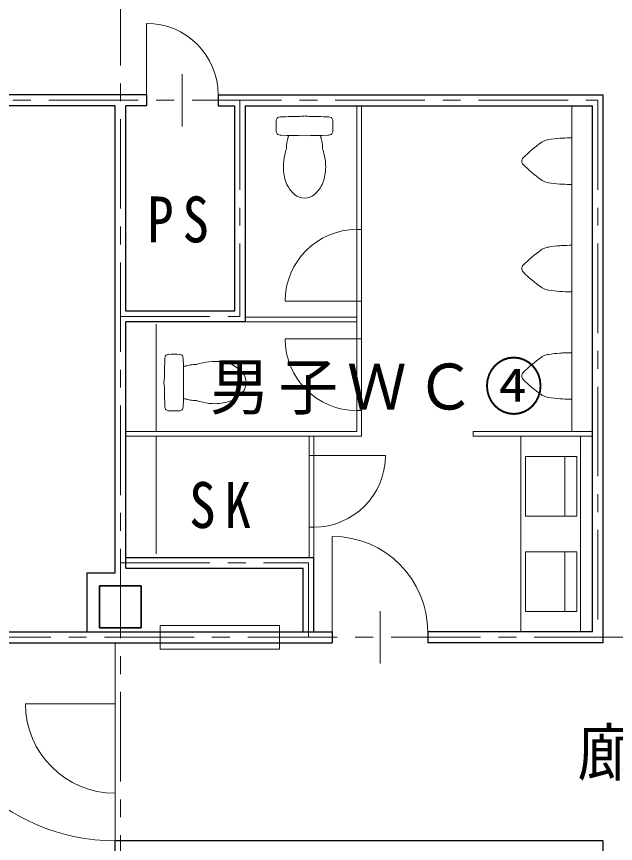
# Model space of a CAD drawing. Units: millimetres at full size; details may follow other scales. Extents: x -57346 to 60518, y -42813 to 41849.
# Drawn here: x 40103 to 45121, y -8671 to -1742 of the extents above; entities that cross this region are included whole.
import ezdxf

# ---------------------------------------------------------------- set-up
doc = ezdxf.new("R2010")
doc.units = ezdxf.units.MM
doc.header["$LTSCALE"] = 150
doc.linetypes.add('CHAIN1', pattern=[8, 5, -1, 1, -1])
for name, color, linetype, lineweight in [('1-1_極細線', 4, 'Continuous', 9), ('1-2_細線', 7, 'Continuous', 18), ('1-3_中線', 3, 'Continuous', 25), ('1-4_太線', 2, 'Continuous', 35), ('1-8_ﾊｯﾁﾝｸﾞ', 4, 'Continuous', 9), ('1-A_中芯線', 4, 'CHAIN1', 9), ('1-D_文字', 4, 'Continuous', 9)]:
    doc.layers.add(name, color=color, linetype=linetype, lineweight=lineweight)
doc.styles.add('ＭＳ ゴシック', font='')
doc.styles.get('ＭＳ ゴシック').set_extended_font_data('MS Gothic')

msp = doc.modelspace()

# ---------------------------------------------------------------- linework, layer by layer
at = {"layer": '1-1_極細線'}
for p, q in [((41192.1, -1798.8), (41192.1, -2398.8)), ((41492.1, -2225), (41492.1, -2662.6)), ((44755.7, -2488.8), (44755.7, -5218.8)), ((44328.4, -5258.8), (44328.4, -6898.8)), ((44828.4, -5258.8), (44828.4, -6898.8)), ((44365.7, -5928.8), (44365.7, -5428.8)), ((44365.7, -5428.8), (44795.7, -5428.8)), ((44695.7, -5428.8), (44695.7, -5928.8)), ((44795.7, -5428.8), (44795.7, -5928.8)), ((44365.7, -5928.8), (44795.7, -5928.8)), ((42748.4, -6098.8), (42748.4, -6898.8)), ((44365.7, -6728.8), (44365.7, -6228.8)), ((44365.7, -6228.8), (44795.7, -6228.8)), ((44695.7, -6228.8), (44695.7, -6728.8)), ((44795.7, -6228.8), (44795.7, -6728.8)), ((43148.4, -7162.6), (43148.4, -6725)), ((44365.7, -6728.8), (44795.7, -6728.8)), ((40928.4, -6988.8), (40928.4, -8648.8)), ((40178.4, -7500), (40928.4, -7500))]:
    msp.add_line(p, q, dxfattribs=at)
for centre, radius, start, end in [((41192.1, -2398.8), 600, 0, 90), ((42748.4, -6898.8), 800, 0, 90), ((40928.4, -6988.8), 1660, 180, 270), ((40928.4, -7500), 750, 180, 270)]:
    msp.add_arc(centre, radius, start, end, dxfattribs=at)
at = {"layer": '1-2_細線'}
for p, q in [((42953.4, -2488.8), (42953.4, -5218.8)), ((42993.4, -2488.8), (42993.4, -5258.8)), ((42953.4, -3526.3), (42993.4, -3526.3)), ((42993.4, -4126.3), (42353.4, -4126.3)), ((42953.4, -4261.3), (42018.4, -4261.3)), ((41273.4, -5218.8), (41273.4, -4318.8)), ((42953.4, -4301.3), (42018.4, -4301.3)), ((42993.4, -4443.8), (42353.4, -4443.8)), ((42953.4, -5043.8), (42993.4, -5043.8)), ((41018.4, -5218.8), (42953.4, -5218.8)), ((41018.4, -5258.8), (42993.4, -5258.8)), ((41273.4, -6243.8), (41273.4, -5258.8)), ((42553.4, -6273.8), (42553.4, -5258.8)), ((42593.4, -6273.8), (42593.4, -5258.8)), ((44928.4, -5218.8), (43928.4, -5218.8)), ((43928.4, -5218.8), (43928.4, -5258.8)), ((44928.4, -5258.8), (43928.4, -5258.8)), ((42553.4, -5421.3), (43193.4, -5421.3)), ((42593.4, -6021.3), (42553.4, -6021.3))]:
    msp.add_line(p, q, dxfattribs=at)
for centre, start, end in [((42953.4, -4126.3), 90, 180), ((42953.4, -4443.8), 180, 270), ((42593.4, -5421.3), 270, 0)]:
    msp.add_arc(centre, 600, start, end, dxfattribs=at)
at = {"layer": '1-3_中線'}
for p, q in [((41192.1, -2398.8), (36123.4, -2398.8)), ((41192.1, -2398.8), (41192.1, -2488.8)), ((41792.1, -2398.8), (41792.1, -2488.8)), ((41792.1, -2398.8), (45018.4, -2398.8)), ((45018.4, -6988.8), (45018.4, -2398.8)), ((40928.4, -2488.8), (36123.4, -2488.8)), ((40928.4, -6406.3), (40928.4, -2488.8)), ((41192.1, -2488.8), (41018.4, -2488.8)), ((41018.4, -4211.3), (41018.4, -2488.8)), ((41792.1, -2488.8), (41928.4, -2488.8)), ((41928.4, -2488.8), (41928.4, -4211.3)), ((42018.4, -2488.8), (44928.4, -2488.8)), ((44928.4, -6898.8), (44928.4, -2488.8)), ((41928.4, -4211.3), (41018.4, -4211.3)), ((41018.4, -6363.8), (41018.4, -4301.3)), ((41018.4, -6273.8), (42593.4, -6273.8)), ((42593.4, -6898.8), (42593.4, -6273.8)), ((41018.4, -6363.8), (42503.4, -6363.8)), ((42503.4, -6898.8), (42503.4, -6363.8)), ((40690.9, -6406.3), (40690.9, -6898.8)), ((40928.4, -6406.3), (40690.9, -6406.3)), ((31755.9, -6898.8), (42748.4, -6898.8)), ((42748.4, -6898.8), (42748.4, -6988.8)), ((44928.4, -6898.8), (43548.4, -6898.8)), ((43548.4, -6898.8), (43548.4, -6988.8)), ((37518.4, -6988.8), (42748.4, -6988.8)), ((45018.4, -6988.8), (43548.4, -6988.8)), ((45018.4, -8648.8), (40928.4, -8648.8)), ((40928.4, -13161.3), (40928.4, -8648.8))]:
    msp.add_line(p, q, dxfattribs=at)
for points in [[(42018.4, -2488.8), (42018.4, -4301.3), (41018.4, -4301.3)], [(44928.4, -8868.8), (45018.4, -8868.8), (45018.4, -8648.8)]]:
    msp.add_lwpolyline(points, dxfattribs=at)
at = {"layer": '1-4_太線'}
for p, q in [((41148.4, -6513.8), (40798.4, -6513.8)), ((40798.4, -6513.8), (40798.4, -6863.8)), ((41148.4, -6513.8), (41148.4, -6863.8)), ((41148.4, -6863.8), (40798.4, -6863.8))]:
    msp.add_line(p, q, dxfattribs=at)
at = {"layer": '1-8_ﾊｯﾁﾝｸﾞ', "color": 7, "lineweight": 18}
for p, q in [((42278.6, -2647.7), (42279.1, -2611.3)), ((42311.1, -2583.6), (42319.4, -2583)), ((42712.3, -2583), (42720.6, -2583.6)), ((42319.4, -2735.4), (42311.1, -2734.8)), ((42372.7, -2775.9), (42375.7, -2764)), ((42375.7, -2764), (42375.9, -2763.1)), ((42375.9, -2763.1), (42376.2, -2762.2)), ((42376.2, -2762.2), (42376.5, -2761.1)), ((42376.5, -2761.1), (42376.8, -2760)), ((42376.8, -2760), (42377.1, -2758.8)), ((42377.1, -2758.8), (42377.4, -2757.5)), ((42377.4, -2757.5), (42377.8, -2756.2)), ((42377.8, -2756.2), (42378.1, -2754.8)), ((42378.1, -2754.8), (42378.5, -2753.4)), ((42378.5, -2753.4), (42378.8, -2752)), ((42378.8, -2752), (42379.2, -2750.6)), ((42379.2, -2750.6), (42379.5, -2749.2)), ((42379.5, -2749.2), (42381.1, -2742.1)), ((42381.1, -2742.1), (42381.9, -2738)), ((42650.6, -2742.1), (42649.8, -2738)), ((42652.2, -2749.2), (42650.6, -2742.1)), ((42652.5, -2750.6), (42652.2, -2749.2)), ((42652.9, -2752), (42652.5, -2750.6)), ((42653.2, -2753.4), (42652.9, -2752)), ((42653.6, -2754.8), (42653.2, -2753.4)), ((42653.9, -2756.2), (42653.6, -2754.8)), ((42654.3, -2757.5), (42653.9, -2756.2)), ((42654.6, -2758.8), (42654.3, -2757.5)), ((42654.9, -2760), (42654.6, -2758.8)), ((42655.3, -2761.1), (42654.9, -2760)), ((42655.5, -2762.2), (42655.3, -2761.1)), ((42655.8, -2763.1), (42655.5, -2762.2)), ((42656, -2764), (42655.8, -2763.1)), ((42659.1, -2775.9), (42656, -2764)), ((42720.6, -2734.8), (42712.3, -2735.4)), ((42364, -2849.2), (42364.2, -2838.8)), ((42364.2, -2838.8), (42364.6, -2829)), ((42364.6, -2829), (42365.4, -2818.5)), ((42365.4, -2818.5), (42366.7, -2807.1)), ((42366.7, -2807.1), (42368.5, -2795.7)), ((42368.5, -2795.7), (42370.5, -2785.4)), ((42370.5, -2785.4), (42372.7, -2775.9)), ((42661.3, -2785.4), (42659.1, -2775.9)), ((42663.3, -2795.7), (42661.3, -2785.4)), ((42665, -2807.1), (42663.3, -2795.7)), ((42666.3, -2818.5), (42665, -2807.1)), ((42667.2, -2829), (42666.3, -2818.5)), ((42667.5, -2838.8), (42667.2, -2829)), ((42667.7, -2849.2), (42667.5, -2838.8)), ((42363.9, -2849.6), (42364, -2849.2)), ((42364, -2851.1), (42364, -2849.2)), ((42667.8, -2851.1), (42667.7, -2849.2)), ((41346.2, -4612.4), (41346.8, -4604.1)), ((41498, -4604.1), (41498.6, -4612.4)), ((41505.4, -4674), (41501.2, -4674.9)), ((41512.4, -4672.5), (41505.4, -4674)), ((41513.8, -4672.1), (41512.4, -4672.5)), ((41515.2, -4671.8), (41513.8, -4672.1)), ((41516.6, -4671.4), (41515.2, -4671.8)), ((41518, -4671.1), (41516.6, -4671.4)), ((41519.4, -4670.7), (41518, -4671.1)), ((41520.7, -4670.4), (41519.4, -4670.7)), ((41522, -4670), (41520.7, -4670.4)), ((41523.2, -4669.7), (41522, -4670)), ((41524.3, -4669.4), (41523.2, -4669.7)), ((41525.4, -4669.1), (41524.3, -4669.4)), ((41526.3, -4668.9), (41525.4, -4669.1)), ((41527.2, -4668.7), (41526.3, -4668.9)), ((41539.1, -4665.6), (41527.2, -4668.7)), ((41548.6, -4663.4), (41539.1, -4665.6)), ((41558.9, -4661.4), (41548.6, -4663.4)), ((41570.3, -4659.7), (41558.9, -4661.4)), ((41581.7, -4658.3), (41570.3, -4659.7)), ((41592.2, -4657.5), (41581.7, -4658.3)), ((41602, -4657.1), (41592.2, -4657.5)), ((41612.4, -4657), (41602, -4657.1)), ((41614.3, -4656.9), (41612.4, -4657)), ((41505.4, -4943.6), (41501.2, -4942.8)), ((41512.4, -4945.2), (41505.4, -4943.6)), ((41513.8, -4945.5), (41512.4, -4945.2)), ((41515.2, -4945.8), (41513.8, -4945.5)), ((41516.6, -4946.2), (41515.2, -4945.8)), ((41518, -4946.5), (41516.6, -4946.2)), ((41519.4, -4946.9), (41518, -4946.5)), ((41520.7, -4947.2), (41519.4, -4946.9)), ((41522, -4947.6), (41520.7, -4947.2)), ((41523.2, -4947.9), (41522, -4947.6)), ((41524.3, -4948.2), (41523.2, -4947.9)), ((41525.4, -4948.5), (41524.3, -4948.2)), ((41526.3, -4948.7), (41525.4, -4948.5)), ((41527.2, -4949), (41526.3, -4948.7)), ((41539.1, -4952), (41527.2, -4949)), ((41548.6, -4954.2), (41539.1, -4952)), ((41558.9, -4956.2), (41548.6, -4954.2)), ((41570.3, -4957.9), (41558.9, -4956.2)), ((41581.7, -4959.3), (41570.3, -4957.9)), ((41592.2, -4960.1), (41581.7, -4959.3)), ((41602, -4960.5), (41592.2, -4960.1)), ((41612.4, -4960.7), (41602, -4960.5)), ((41614.3, -4960.7), (41612.4, -4960.7)), ((41612.9, -4960.8), (41612.4, -4960.7)), ((41346.8, -5013.6), (41346.2, -5005.3)), ((41410.9, -5046), (41374.5, -5045.6)), ((41498.6, -5005.3), (41498, -5013.6))]:
    msp.add_line(p, q, dxfattribs=at)
at = {"layer": '1-8_ﾊｯﾁﾝｸﾞ'}
for p, q in [((44755.7, -2758.8), (44755.7, -3148.8)), ((44755.7, -2758.8), (44755.7, -3148.8)), ((44755.7, -2758.8), (44755.7, -3148.8)), ((44755.7, -3658.8), (44755.7, -4048.8)), ((44755.7, -3658.8), (44755.7, -4048.8)), ((44755.7, -3658.8), (44755.7, -4048.8)), ((44755.7, -4558.8), (44755.7, -4948.8)), ((44755.7, -4558.8), (44755.7, -4948.8)), ((44755.7, -4558.8), (44755.7, -4948.8))]:
    msp.add_line(p, q, dxfattribs=at)
at = {"layer": '1-8_ﾊｯﾁﾝｸﾞ', "color": 7, "lineweight": 18}
for points in [[(42278.5, -2692.9), (42278.5, -2679.8), (42278.6, -2647.7)], [(41456.1, -5046.1), (41443, -5046.2), (41410.9, -5046)]]:
    msp.add_lwpolyline(points, dxfattribs=at)
at = {"layer": '1-8_ﾊｯﾁﾝｸﾞ', "color": 1, "lineweight": 18}
msp.add_lwpolyline([(41306, -6843.8), (42306, -6843.8), (42306, -7043.8), (41306, -7043.8)], close=True, dxfattribs=at)
at = {"layer": '1-8_ﾊｯﾁﾝｸﾞ'}
for centre, radius, start, end in [((44748.6, -4008.8), 1250, 94.29222, 98.74806), ((44748.6, -4008.8), 1250, 94.29222, 98.74806), ((44748.6, -4008.8), 1250, 94.29222, 98.74806), ((44748.6, -4008.8), 1250, 93.28356, 94.29222), ((44748.6, -4008.8), 1250, 93.28356, 94.29222), ((44748.6, -4008.8), 1250, 93.28356, 94.29222), ((44748.6, -4008.8), 1250, 89.67109, 93.28356), ((44748.6, -4008.8), 1250, 89.67109, 93.28356), ((44748.6, -4008.8), 1250, 89.67109, 93.28356), ((45195.6, -3774.5), 1200, 125.51924, 134.97176), ((45195.6, -3774.5), 1200, 125.51924, 134.97176), ((45195.6, -3774.5), 1200, 125.51924, 134.97176), ((44579.8, -2911.7), 140, 106.80396, 125.51924), ((44579.8, -2911.7), 140, 106.80396, 125.51924), ((44579.8, -2911.7), 140, 106.80396, 125.51924), ((44579.8, -2911.7), 140, 98.74806, 106.80396), ((44579.8, -2911.7), 140, 98.74806, 106.80396), ((44579.8, -2911.7), 140, 98.74806, 106.80396), ((44375.7, -2953.8), 40, 134.97176, 180), ((44375.7, -2953.8), 40, 134.97176, 180), ((44375.7, -2953.8), 40, 134.97176, 180), ((44375.7, -2953.8), 40, 180, 225.02824), ((44375.7, -2953.8), 40, 180, 225.02824), ((44375.7, -2953.8), 40, 180, 225.02824), ((45195.6, -2133.2), 1200, 225.02824, 234.48076), ((45195.6, -2133.2), 1200, 225.02824, 234.48076), ((45195.6, -2133.2), 1200, 225.02824, 234.48076), ((44579.8, -2995.9), 140, 234.48076, 253.19604), ((44579.8, -2995.9), 140, 234.48076, 253.19604), ((44579.8, -2995.9), 140, 234.48076, 253.19604), ((44579.8, -2995.9), 140, 253.19604, 261.25194), ((44579.8, -2995.9), 140, 253.19604, 261.25194), ((44579.8, -2995.9), 140, 253.19604, 261.25194), ((44748.6, -1898.8), 1250, 261.25194, 265.70778), ((44748.6, -1898.8), 1250, 261.25194, 265.70778), ((44748.6, -1898.8), 1250, 261.25194, 265.70778), ((44748.6, -1898.8), 1250, 265.70778, 266.71644), ((44748.6, -1898.8), 1250, 265.70778, 266.71644), ((44748.6, -1898.8), 1250, 265.70778, 266.71644), ((44748.6, -1898.8), 1250, 266.71644, 270.32891), ((44748.6, -1898.8), 1250, 266.71644, 270.32891), ((44748.6, -1898.8), 1250, 266.71644, 270.32891), ((44748.6, -4908.8), 1250, 94.29222, 98.74806), ((44748.6, -4908.8), 1250, 94.29222, 98.74806), ((44748.6, -4908.8), 1250, 94.29222, 98.74806), ((44748.6, -4908.8), 1250, 93.28356, 94.29222), ((44748.6, -4908.8), 1250, 93.28356, 94.29222), ((44748.6, -4908.8), 1250, 93.28356, 94.29222), ((44748.6, -4908.8), 1250, 89.67109, 93.28356), ((44748.6, -4908.8), 1250, 89.67109, 93.28356), ((44748.6, -4908.8), 1250, 89.67109, 93.28356), ((45195.6, -4674.5), 1200, 125.51924, 134.97176), ((45195.6, -4674.5), 1200, 125.51924, 134.97176), ((45195.6, -4674.5), 1200, 125.51924, 134.97176), ((44579.8, -3811.7), 140, 106.80396, 125.51924), ((44579.8, -3811.7), 140, 106.80396, 125.51924), ((44579.8, -3811.7), 140, 106.80396, 125.51924), ((44579.8, -3811.7), 140, 98.74806, 106.80396), ((44579.8, -3811.7), 140, 98.74806, 106.80396), ((44579.8, -3811.7), 140, 98.74806, 106.80396), ((44375.7, -3853.8), 40, 134.97176, 180), ((44375.7, -3853.8), 40, 134.97176, 180), ((44375.7, -3853.8), 40, 134.97176, 180), ((44375.7, -3853.8), 40, 180, 225.02824), ((44375.7, -3853.8), 40, 180, 225.02824), ((44375.7, -3853.8), 40, 180, 225.02824), ((45195.6, -3033.2), 1200, 225.02824, 234.48076), ((45195.6, -3033.2), 1200, 225.02824, 234.48076), ((45195.6, -3033.2), 1200, 225.02824, 234.48076), ((44579.8, -3895.9), 140, 234.48076, 253.19604), ((44579.8, -3895.9), 140, 234.48076, 253.19604), ((44579.8, -3895.9), 140, 234.48076, 253.19604), ((44579.8, -3895.9), 140, 253.19604, 261.25194), ((44579.8, -3895.9), 140, 253.19604, 261.25194), ((44579.8, -3895.9), 140, 253.19604, 261.25194), ((44748.6, -2798.8), 1250, 261.25194, 265.70778), ((44748.6, -2798.8), 1250, 261.25194, 265.70778), ((44748.6, -2798.8), 1250, 261.25194, 265.70778), ((44748.6, -2798.8), 1250, 265.70778, 266.71644), ((44748.6, -2798.8), 1250, 265.70778, 266.71644), ((44748.6, -2798.8), 1250, 265.70778, 266.71644), ((44748.6, -2798.8), 1250, 266.71644, 270.32891), ((44748.6, -2798.8), 1250, 266.71644, 270.32891), ((44748.6, -2798.8), 1250, 266.71644, 270.32891), ((44579.8, -4711.7), 140, 98.74806, 106.80396), ((44579.8, -4711.7), 140, 98.74806, 106.80396), ((44579.8, -4711.7), 140, 98.74806, 106.80396), ((44748.6, -5808.8), 1250, 94.29222, 98.74806), ((44748.6, -5808.8), 1250, 94.29222, 98.74806), ((44748.6, -5808.8), 1250, 94.29222, 98.74806), ((44748.6, -5808.8), 1250, 93.28356, 94.29222), ((44748.6, -5808.8), 1250, 93.28356, 94.29222), ((44748.6, -5808.8), 1250, 93.28356, 94.29222), ((44748.6, -5808.8), 1250, 89.67109, 93.28356), ((44748.6, -5808.8), 1250, 89.67109, 93.28356), ((44748.6, -5808.8), 1250, 89.67109, 93.28356), ((45195.6, -5574.5), 1200, 125.51924, 134.97176), ((45195.6, -5574.5), 1200, 125.51924, 134.97176), ((45195.6, -5574.5), 1200, 125.51924, 134.97176), ((44579.8, -4711.7), 140, 106.80396, 125.51924), ((44579.8, -4711.7), 140, 106.80396, 125.51924), ((44579.8, -4711.7), 140, 106.80396, 125.51924), ((44375.7, -4753.8), 40, 134.97176, 180), ((44375.7, -4753.8), 40, 134.97176, 180), ((44375.7, -4753.8), 40, 134.97176, 180), ((44375.7, -4753.8), 40, 180, 225.02824), ((44375.7, -4753.8), 40, 180, 225.02824), ((44375.7, -4753.8), 40, 180, 225.02824), ((45195.6, -3933.2), 1200, 225.02824, 234.48076), ((45195.6, -3933.2), 1200, 225.02824, 234.48076), ((45195.6, -3933.2), 1200, 225.02824, 234.48076), ((44579.8, -4795.9), 140, 234.48076, 253.19604), ((44579.8, -4795.9), 140, 234.48076, 253.19604), ((44579.8, -4795.9), 140, 234.48076, 253.19604), ((44579.8, -4795.9), 140, 253.19604, 261.25194), ((44579.8, -4795.9), 140, 253.19604, 261.25194), ((44579.8, -4795.9), 140, 253.19604, 261.25194), ((44748.6, -3698.8), 1250, 261.25194, 265.70778), ((44748.6, -3698.8), 1250, 261.25194, 265.70778), ((44748.6, -3698.8), 1250, 261.25194, 265.70778), ((44748.6, -3698.8), 1250, 265.70778, 266.71644), ((44748.6, -3698.8), 1250, 265.70778, 266.71644), ((44748.6, -3698.8), 1250, 265.70778, 266.71644), ((44748.6, -3698.8), 1250, 266.71644, 270.32891), ((44748.6, -3698.8), 1250, 266.71644, 270.32891), ((44748.6, -3698.8), 1250, 266.71644, 270.32891)]:
    msp.add_arc(centre, radius, start, end, dxfattribs=at)
at = {"layer": '1-8_ﾊｯﾁﾝｸﾞ', "color": 7, "lineweight": 18}
for centre, major_axis, start_param, end_param in [((42308.7, -2613.3), (0, -29.6), 3.718232, 4.646376), ((42316.6, -2643.2), (0, -59.8), 3.233174, 3.555514), ((42515.8, -6578.3), (0, -4000.1), 3.151404, 3.190721), ((42515.9, -2825.2), (0, -250), 3.194036, 3.302232), ((42515.9, -2825.2), (0, -250), 3.141593, 3.194036), ((42515.9, -2825.2), (0, -250), 3.089149, 3.141593), ((42515.9, -2825.2), (0, -250), 2.980946, 3.089149), ((42515.8, -6578.3), (0, -4000.1), 3.092465, 3.131592), ((42715.1, -2643.2), (0, -59.8), 2.727671, 3.050012), ((42723, -2613.3), (0, -29.6), 1.63681, 2.564954), ((38489.8, -2659.2), (0, -4263.1), 1.559557, 1.582036), ((42561, -2688.5), (0, -282.5), 4.728094, 4.77839), ((42308.7, -2705.2), (0, -29.6), 4.778402, 5.706546), ((42316.6, -2675.2), (0, -59.8), 5.869264, 6.191605), ((42515.8, 1259.9), (0, -4000.1), 6.234057, 6.332314), ((42715.1, -2675.2), (0, -59.8), 0.091581, 0.413922), ((42723, -2705.2), (0, -29.6), 0.576639, 1.504783), ((42803.2, -3004.2), (0, -464.8), 4.487965, 4.712347), ((42990.5, -3046.9), (0, -657), 4.407435, 4.488006), ((42041.2, -3046.9), (0, -657), 1.795179, 1.876463), ((42228.5, -3004.2), (0, -464.8), 1.570838, 1.795221), ((42698.4, -3004.2), (0, -360), 4.712282, 5.083346), ((42333.4, -3004.2), (0, -360), 1.199839, 1.570904), ((42595.8, -3044.1), (0, -250), 5.083346, 5.56822), ((42435.9, -3044.1), (0, -250), 0.714965, 1.199839), ((42515.9, -3136.2), (0, -128), 5.56822, 6.998151), ((41376.5, -4601.6), (29.6, 0), 1.63681, 2.564954), ((41422.4, -8834.9), (4263.1, 0), 1.559557, 1.582036), ((41468.4, -4601.6), (29.6, 0), 0.576639, 1.504783), ((45341.5, -4808.8), (4000.1, 0), 3.092465, 3.131592), ((41406.4, -4609.6), (59.8, 0), 2.727671, 3.050012), ((41438.4, -4609.6), (59.8, 0), 0.091581, 0.413922), ((37503.3, -4808.8), (4000.1, 0), 6.234057, 6.332314), ((41767.4, -5096.1), (464.8, 0), 1.570838, 1.795221), ((41767.4, -4991.3), (360, 0), 1.199839, 1.570904), ((41810.1, -5283.5), (657, 0), 1.795179, 1.876463), ((41807.3, -4888.8), (250, 0), 0.714965, 1.199839), ((41588.4, -4808.8), (250, 0), 2.980946, 3.089149), ((41899.4, -4808.8), (128, 0), 5.56822, 6.998151), ((41588.4, -4808.8), (250, 0), 3.089149, 3.141593), ((41588.4, -4808.8), (250, 0), 3.141593, 3.194036), ((41588.4, -4808.8), (250, 0), 3.194036, 3.302232), ((45341.5, -4808.8), (4000.1, 0), 3.151404, 3.190721), ((41807.3, -4728.8), (250, 0), 5.083346, 5.56822), ((41810.1, -4334.1), (657, 0), 4.407435, 4.488006), ((41767.4, -4521.5), (464.8, 0), 4.487965, 4.712347), ((41767.4, -4626.3), (360, 0), 4.712282, 5.083346), ((41406.4, -5008.1), (59.8, 0), 3.233174, 3.555514), ((41376.5, -5016), (29.6, 0), 3.718232, 4.646376), ((41451.7, -4763.7), (282.5, 0), 4.728094, 4.77839), ((41468.4, -5016), (29.6, 0), 4.778402, 5.706546), ((41438.4, -5008.1), (59.8, 0), 5.869264, 6.191605)]:
    msp.add_ellipse(centre, major_axis=major_axis, ratio=0.9999, start_param=start_param, end_param=end_param, dxfattribs=at)
at = {"layer": '1-A_中芯線'}
for p, q in [((40973.4, 24998.3), (40973.4, -24360.1)), ((19973.4, -2443.8), (44973.4, -2443.8)), ((41973.4, -2443.8), (41973.4, -4256.3)), ((44973.4, -2443.8), (44973.4, -6943.8)), ((40973.4, -4256.3), (41973.4, -4256.3)), ((7240.6, -6943.8), (56123.9, -6943.8))]:
    msp.add_line(p, q, dxfattribs=at)
msp.add_lwpolyline([(40973.4, -6318.8), (42548.4, -6318.8), (42548.4, -6943.8)], dxfattribs=at)

# ---------------------------------------------------------------- texts
at = {"layer": '1-D_文字', "color": 7, "char_height": 384.9, "attachment_point": 7, "style": 'ＭＳ ゴシック'}
for s, insert in [('\\T1.33;\\W0.85;PS', (41197.3, -3640.9)), ('\\T1.15;\\W0.95;男子ＷＣ④', (41725.1, -5080.4)), ('\\T1.33;\\W0.85;SK', (41549.2, -6034)), ('\\T1.15;\\W0.95;廊下⑤', (44801.7, -8146.5))]:
    msp.add_mtext(s, dxfattribs=dict(at, insert=insert))

doc.saveas('drawing.dxf')
